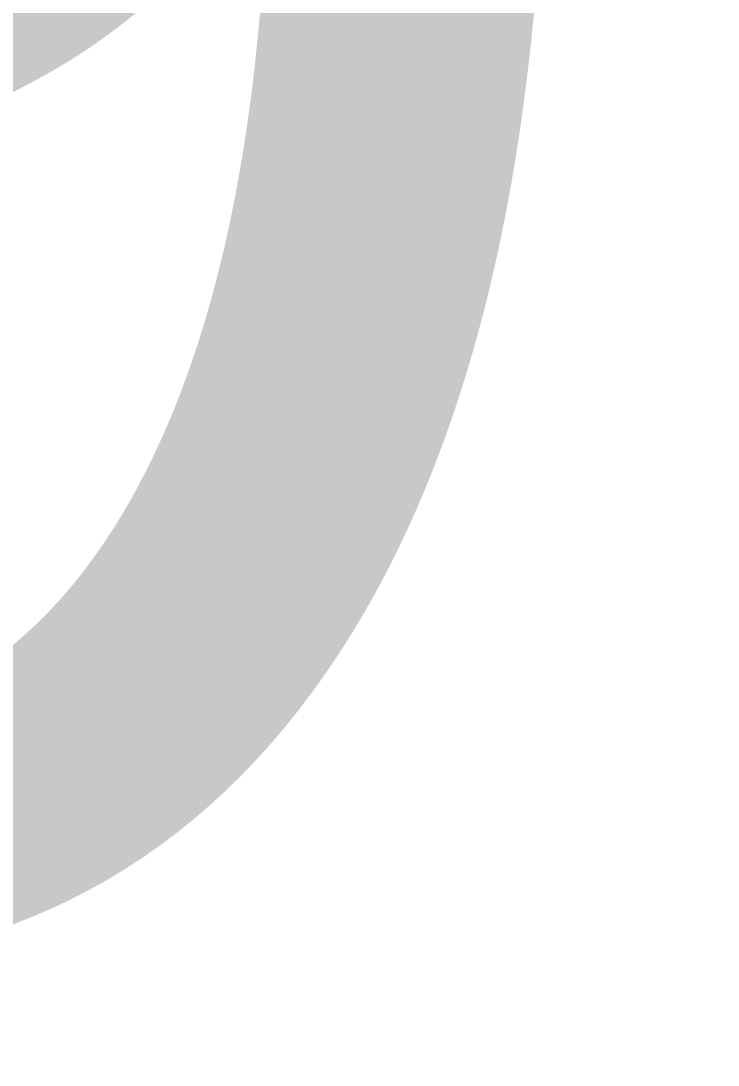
# Model space of a CAD drawing. Header units: millimetres. Extents: x -176651 to 424033, y -469666 to 486614.
# Drawn here: x 262598 to 262986, y 89316 to 89897 of the extents above; entities that cross this region are included whole.
import ezdxf
from ezdxf import colors
from ezdxf.entities.mleader import LeaderData, LeaderLine
from ezdxf.math import Vec2, Vec3

# ---------------------------------------------------------------- set-up
doc = ezdxf.new("R2010")
doc.units = ezdxf.units.MM
doc.linetypes.add('1625_East Villa$0$DASHED', pattern=[0.75, 0.5, -0.25])
for name, color, linetype in [('1625_East Villa$0$ad-Elevation 10', 8, 'Continuous'), ('1625_East Villa$0$ad-Furniture', 8, 'Continuous'), ('Site Levels$0$ad-Lvl-Entance road', 4, 'Continuous'), ('Site Levels$0$ad-Lvl-Plinth', 30, 'Continuous')]:
    doc.layers.add(name, color=color, linetype=linetype)
doc.layers.add('1625_East Villa$0$ad-Landscape', color=8, linetype='Continuous', lineweight=35)
doc.styles.add('Site Levels$0$Sections_The woods Site plan_Entrances$0$Standard', font='arial.ttf')
doc.styles.add('Site Levels$0$Standard', font='arial.ttf')

# ---------------------------------------------------------------- blocks, each defined once
blk = doc.blocks.new('1625_East Villa$0$A$C279134A6')
at = {"layer": '1625_East Villa$0$ad-Landscape', "linetype": 'Continuous'}
for p, q in [((637.1, 613.6), (707.2, 661.5)), ((657.8, 621.5), (724.7, 637.3)), ((542.7, 463.8), (637.1, 613.6)), ((734.7, 473.8), (789.5, 447)), ((596, 149.1), (611.8, 82.3))]:
    blk.add_line(p, q, dxfattribs=at)
for points in [[(570.4, 752.3), (569.5, 751.1), (568.9, 750.1), (568.4, 749.3), (568, 748.5), (567.8, 747.9), (567.6, 747.3), (567.6, 746.8), (567.6, 746.4), (567.6, 745.9), (567.7, 745.5), (567.8, 745), (568, 744.6), (568.3, 744.1), (568.7, 743.7), (569.2, 743.2), (569.8, 742.7), (570.6, 742.2), (571.5, 741.6), (572.7, 741), (574.1, 740.2), (575.9, 739.4), (578, 738.4), (580.6, 737.3), (583.7, 736)], [(570.4, 752.3), (570.9, 752.4), (571.4, 752.6), (571.9, 752.7), (572.4, 752.8), (572.9, 752.8), (573.4, 752.9), (573.9, 752.9), (574.4, 752.9), (574.8, 752.9), (575.3, 752.8), (575.7, 752.6), (576.1, 752.4), (576.6, 752.1), (577, 751.7), (577.5, 751.2), (578, 750.5), (578.4, 749.8), (579, 748.8), (579.6, 747.6), (580.2, 746.1), (580.9, 744.3), (581.7, 742), (582.7, 739.3), (583.7, 736)], [(631.1, 722.3), (630.3, 721.1), (629.7, 720.1), (629.2, 719.2), (628.8, 718.5), (628.6, 717.8), (628.4, 717.3), (628.4, 716.8), (628.4, 716.3), (628.4, 715.9), (628.5, 715.4), (628.6, 715), (628.8, 714.5), (629.1, 714.1), (629.5, 713.6), (630, 713.2), (630.6, 712.7), (631.3, 712.1), (632.3, 711.6), (633.4, 710.9), (634.9, 710.2), (636.7, 709.4), (638.8, 708.4), (641.4, 707.3), (644.5, 706)], [(631.1, 722.3), (631.7, 722.4), (632.2, 722.5), (632.7, 722.6), (633.2, 722.7), (633.7, 722.8), (634.2, 722.9), (634.7, 722.9), (635.2, 722.9), (635.6, 722.8), (636, 722.7), (636.5, 722.6), (636.9, 722.4), (637.4, 722.1), (637.8, 721.7), (638.3, 721.1), (638.7, 720.5), (639.2, 719.7), (639.8, 718.8), (640.4, 717.6), (641, 716.1), (641.7, 714.2), (642.5, 712), (643.4, 709.3), (644.5, 706)], [(558.4, 705.1), (556.6, 705.9), (555, 706.5), (553.7, 707), (552.6, 707.2), (551.6, 707.4), (550.8, 707.4)], [(558.4, 705.1), (558.8, 704.4), (559.1, 703.7), (559.4, 703.1), (559.7, 702.4), (559.9, 701.7), (560.2, 701.1), (560.3, 700.4), (560.4, 699.8), (560.5, 699.2), (560.5, 698.5), (560.4, 697.9), (560.2, 697.2), (559.9, 696.5), (559.5, 695.8), (558.9, 695), (558.2, 694.2), (557.3, 693.3), (556.1, 692.3), (554.7, 691.2), (552.9, 690), (550.6, 688.7)], [(679.4, 672.6), (678.6, 671.4), (677.9, 670.4), (677.4, 669.5), (677.1, 668.8), (676.8, 668.2), (676.7, 667.6), (676.6, 667.1), (676.6, 666.6), (676.6, 666.2), (676.7, 665.7), (676.9, 665.3), (677.1, 664.9), (677.4, 664.4), (677.7, 664), (678.2, 663.5), (678.9, 663), (679.6, 662.5), (680.5, 661.9), (681.7, 661.2), (683.1, 660.5), (684.9, 659.7), (687.1, 658.7), (689.7, 657.6), (692.7, 656.3)], [(679.4, 672.6), (679.9, 672.7), (680.5, 672.9), (681, 673), (681.5, 673.1), (682, 673.1), (682.5, 673.2), (682.9, 673.2), (683.4, 673.2), (683.9, 673.2), (684.3, 673.1), (684.7, 672.9), (685.2, 672.7), (685.6, 672.4), (686.1, 672), (686.5, 671.5), (687, 670.8), (687.5, 670.1), (688, 669.1), (688.6, 667.9), (689.2, 666.4), (690, 664.6), (690.8, 662.3), (691.7, 659.6), (692.7, 656.3)], [(611.6, 603.6), (609.7, 604.4), (608.1, 605), (606.8, 605.4), (605.7, 605.7), (604.8, 605.8), (603.9, 605.9), (603.2, 605.8), (602.6, 605.7), (602, 605.5), (601.4, 605.3), (600.8, 605), (600.3, 604.6), (599.7, 604.1), (599.2, 603.4), (598.7, 602.6), (598.2, 601.6), (597.7, 600.4), (597.2, 599), (596.7, 597.2), (596.1, 595.2), (595.6, 592.7), (595, 589.7), (594.4, 586.2), (593.8, 582.1)], [(611.6, 603.6), (611.9, 602.9), (612.2, 602.2), (612.5, 601.5), (612.8, 600.8), (613.1, 600.2), (613.3, 599.5), (613.5, 598.9), (613.6, 598.2), (613.6, 597.6), (613.6, 597), (613.6, 596.3), (613.4, 595.7), (613.1, 595), (612.6, 594.2), (612.1, 593.5), (611.3, 592.6), (610.4, 591.7), (609.3, 590.7), (607.8, 589.6), (606, 588.4), (603.7, 587.1), (601, 585.6), (597.7, 584), (593.8, 582.1)], [(736.1, 602.3), (735.3, 601.1), (734.6, 600.1), (734.1, 599.2), (733.8, 598.5), (733.5, 597.8), (733.4, 597.3), (733.3, 596.8), (733.3, 596.3), (733.3, 595.9), (733.4, 595.4), (733.5, 595), (733.8, 594.5), (734, 594.1), (734.4, 593.6), (734.9, 593.2), (735.5, 592.7), (736.3, 592.1), (737.2, 591.6), (738.4, 590.9), (739.8, 590.2), (741.6, 589.4), (743.8, 588.4), (746.4, 587.3), (749.4, 586)], [(736.1, 602.3), (736.6, 602.4), (737.2, 602.5), (737.7, 602.6), (738.2, 602.7), (738.7, 602.8), (739.2, 602.9), (739.6, 602.9), (740.1, 602.9), (740.6, 602.8), (741, 602.7), (741.4, 602.6), (741.9, 602.4), (742.3, 602.1), (742.8, 601.7), (743.2, 601.1), (743.7, 600.5), (744.2, 599.7), (744.7, 598.8), (745.3, 597.6), (745.9, 596.1), (746.7, 594.2), (747.5, 592), (748.4, 589.3), (749.4, 586)], [(566.2, 448.7), (584.9, 486), (602, 515.2), (616.5, 537.4), (627.6, 553.6), (634.3, 564.6), (635.6, 571.5), (630.7, 575.1), (618.6, 576.5)], [(708.7, 552.6), (706.8, 553.4), (705.2, 554), (703.9, 554.4), (702.8, 554.7), (701.9, 554.9), (701, 554.9), (700.3, 554.8), (699.7, 554.7), (699.1, 554.6), (698.5, 554.3), (697.9, 554), (697.4, 553.6), (696.8, 553.1), (696.3, 552.4), (695.8, 551.6), (695.3, 550.6), (694.8, 549.4), (694.3, 548), (693.8, 546.3), (693.2, 544.2), (692.7, 541.7), (692.1, 538.7), (691.5, 535.2), (690.9, 531.2)], [(708.7, 552.6), (709, 551.9), (709.3, 551.2), (709.6, 550.5), (709.9, 549.9), (710.2, 549.2), (710.4, 548.5), (710.5, 547.9), (710.7, 547.2), (710.7, 546.6), (710.7, 546), (710.6, 545.3), (710.5, 544.7), (710.2, 544), (709.7, 543.3), (709.2, 542.5), (708.4, 541.6), (707.5, 540.7), (706.4, 539.7), (704.9, 538.7), (703.1, 537.5), (700.8, 536.1), (698.1, 534.6), (694.8, 533), (690.9, 531.2)], [(776.6, 506.8), (777.2, 507), (777.7, 507.1), (778.2, 507.2), (778.7, 507.3), (779.2, 507.4), (779.7, 507.4), (780.2, 507.5), (780.6, 507.4), (781.1, 507.4), (781.5, 507.3), (782, 507.2), (782.4, 506.9), (782.8, 506.6), (783.3, 506.2), (783.7, 505.7), (784.2, 505.1), (784.7, 504.3), (785.3, 503.4), (785.8, 502.2), (786.5, 500.7), (787.2, 498.8), (788, 496.5), (788.9, 493.8), (789.9, 490.6)], [(776.6, 506.8), (775.8, 505.7), (775.2, 504.6), (774.7, 503.8), (774.3, 503), (774.1, 502.4), (773.9, 501.9), (773.9, 501.4), (773.8, 500.9), (773.9, 500.4), (773.9, 500), (774.1, 499.5), (774.3, 499.1), (774.6, 498.7), (775, 498.2), (775.5, 497.7), (776.1, 497.2), (776.8, 496.7), (777.8, 496.1), (778.9, 495.5), (780.4, 494.8), (782.1, 493.9), (784.3, 493), (786.9, 491.9), (789.9, 490.6)], [(734, 470.3), (732.1, 471.2), (730.5, 471.8), (729.2, 472.2), (728.1, 472.5), (727.2, 472.6), (726.3, 472.7), (725.6, 472.6), (725, 472.5), (724.4, 472.3), (723.8, 472.1), (723.2, 471.8), (722.7, 471.4), (722.1, 470.8), (721.6, 470.2), (721.1, 469.3), (720.6, 468.4), (720.1, 467.2), (719.6, 465.7), (719.1, 464), (718.5, 461.9), (718, 459.4), (717.4, 456.5), (716.8, 453), (716.2, 448.9)], [(734, 470.3), (734.3, 469.7), (734.6, 469), (734.9, 468.3), (735.2, 467.6), (735.5, 467), (735.7, 466.3), (735.8, 465.6), (736, 465), (736, 464.4), (736, 463.7), (736, 463.1), (735.8, 462.4), (735.5, 461.7), (735, 461), (734.5, 460.2), (733.7, 459.4), (732.8, 458.5), (731.7, 457.5), (730.2, 456.4), (728.4, 455.2), (726.1, 453.9), (723.4, 452.4), (720.1, 450.8), (716.2, 448.9)], [(566.2, 448.7), (547.1, 430.5), (523, 414.5), (539.8, 401.2), (587.4, 406.7), (583.8, 399.4), (477.4, 382.9), (453, 374.9), (462.2, 357.8), (561.8, 348.1), (554.4, 337.1), (431.6, 324.2), (433.4, 278.4), (444.4, 263.8), (497.6, 280.2), (493.9, 271.1), (462.7, 263.8), (470.1, 252.8), (492.1, 254.6), (490.3, 247.3), (449.9, 243.5)], [(669.9, 403.7), (668.1, 404.5), (666.5, 405.1), (665.2, 405.6), (664.1, 405.8), (663.1, 406), (662.3, 406), (661.6, 406), (661, 405.9), (660.3, 405.7), (659.8, 405.5), (659.2, 405.1), (658.6, 404.7), (658.1, 404.2), (657.6, 403.5), (657.1, 402.7), (656.6, 401.7), (656, 400.5), (655.5, 399.1), (655, 397.4), (654.5, 395.3), (653.9, 392.8), (653.4, 389.8), (652.8, 386.4), (652.2, 382.3)], [(669.9, 403.7), (670.3, 403), (670.6, 402.3), (670.9, 401.7), (671.2, 401), (671.4, 400.3), (671.6, 399.7), (671.8, 399), (671.9, 398.4), (672, 397.7), (672, 397.1), (671.9, 396.5), (671.7, 395.8), (671.4, 395.1), (671, 394.4), (670.4, 393.6), (669.7, 392.8), (668.8, 391.9), (667.6, 390.9), (666.2, 389.8), (664.4, 388.6), (662.1, 387.3), (659.4, 385.8), (656.1, 384.1), (652.2, 382.3)], [(793.6, 375.8), (792.8, 374.6), (792.1, 373.6), (791.6, 372.7), (791.3, 372), (791.1, 371.4), (790.9, 370.8), (790.8, 370.3), (790.8, 369.8), (790.9, 369.4), (790.9, 368.9), (791.1, 368.5), (791.3, 368.1), (791.6, 367.6), (792, 367.1), (792.5, 366.7), (793.1, 366.2), (793.8, 365.6), (794.8, 365.1), (795.9, 364.4), (797.4, 363.7), (799.1, 362.9), (801.3, 361.9), (803.9, 360.8), (806.9, 359.5)], [(793.6, 375.8), (794.1, 375.9), (794.7, 376), (795.2, 376.2), (795.7, 376.3), (796.2, 376.3), (796.7, 376.4), (797.2, 376.4), (797.6, 376.4), (798.1, 376.4), (798.5, 376.3), (799, 376.1), (799.4, 375.9), (799.8, 375.6), (800.3, 375.2), (800.7, 374.7), (801.2, 374), (801.7, 373.3), (802.2, 372.3), (802.8, 371.1), (803.5, 369.6), (804.2, 367.7), (805, 365.5), (805.9, 362.8), (806.9, 359.5)], [(715.1, 349.1), (713.2, 349.9), (711.7, 350.5), (710.4, 350.9), (709.2, 351.2), (708.3, 351.3), (707.5, 351.4), (706.8, 351.3), (706.1, 351.2), (705.5, 351), (704.9, 350.8), (704.4, 350.5), (703.8, 350.1), (703.3, 349.5), (702.7, 348.9), (702.2, 348.1), (701.7, 347.1), (701.2, 345.9), (700.7, 344.5), (700.2, 342.7), (699.7, 340.6), (699.1, 338.1), (698.6, 335.2), (698, 331.7), (697.3, 327.6)], [(715.1, 349.1), (715.4, 348.4), (715.8, 347.7), (716.1, 347), (716.4, 346.3), (716.6, 345.7), (716.8, 345), (717, 344.4), (717.1, 343.7), (717.2, 343.1), (717.2, 342.4), (717.1, 341.8), (716.9, 341.1), (716.6, 340.4), (716.2, 339.7), (715.6, 338.9), (714.9, 338.1), (713.9, 337.2), (712.8, 336.2), (711.3, 335.1), (709.5, 333.9), (707.3, 332.6), (704.5, 331.1), (701.2, 329.5), (697.3, 327.6)], [(750, 309.2), (749.2, 308), (748.5, 307), (748, 306.1), (747.7, 305.4), (747.4, 304.8), (747.3, 304.2), (747.2, 303.7), (747.2, 303.2), (747.2, 302.8), (747.3, 302.3), (747.4, 301.9), (747.6, 301.5), (747.9, 301), (748.3, 300.5), (748.8, 300.1), (749.4, 299.6), (750.2, 299), (751.1, 298.5), (752.3, 297.8), (753.7, 297.1), (755.5, 296.3), (757.7, 295.3), (760.2, 294.2), (763.3, 292.9)], [(750, 309.2), (750.5, 309.3), (751, 309.4), (751.6, 309.6), (752.1, 309.7), (752.6, 309.7), (753, 309.8), (753.5, 309.8), (754, 309.8), (754.4, 309.8), (754.9, 309.7), (755.3, 309.5), (755.7, 309.3), (756.2, 309), (756.6, 308.6), (757.1, 308.1), (757.6, 307.4), (758.1, 306.7), (758.6, 305.7), (759.2, 304.5), (759.8, 303), (760.5, 301.1), (761.4, 298.9), (762.3, 296.2), (763.3, 292.9)], [(449.9, 243.5), (588.1, 169.8), (635.9, 99.7)], [(726.8, 236.6), (725.6, 237.4), (724.6, 238.1), (723.7, 238.5), (723, 238.9), (722.4, 239.1), (721.8, 239.3), (721.3, 239.4), (720.8, 239.4), (720.4, 239.3), (720, 239.3), (719.5, 239.1), (719.1, 238.9), (718.6, 238.6), (718.2, 238.2), (717.7, 237.7), (717.2, 237.1), (716.7, 236.4), (716.1, 235.4), (715.4, 234.3), (714.7, 232.8), (713.9, 231.1), (712.9, 228.9), (711.8, 226.3), (710.5, 223.3)], [(726.8, 236.6), (726.9, 236), (727.1, 235.5), (727.2, 235), (727.3, 234.5), (727.3, 234), (727.4, 233.5), (727.4, 233), (727.4, 232.6), (727.4, 232.1), (727.3, 231.7), (727.1, 231.2), (726.9, 230.8), (726.6, 230.4), (726.2, 229.9), (725.7, 229.5), (725, 229), (724.3, 228.5), (723.3, 228), (722.1, 227.4), (720.6, 226.7), (718.8, 226), (716.5, 225.2), (713.8, 224.3), (710.5, 223.3)], [(578.1, 195.4), (577.4, 195), (576.7, 194.7), (576, 194.4), (575.3, 194.1), (574.7, 193.9), (574, 193.7), (573.4, 193.5), (572.7, 193.4), (572.1, 193.3), (571.5, 193.3), (570.8, 193.4), (570.2, 193.6), (569.5, 193.9), (568.7, 194.3), (568, 194.9), (567.1, 195.6), (566.2, 196.5), (565.2, 197.7), (564.1, 199.1), (562.9, 201), (561.6, 203.2), (560.1, 205.9), (558.5, 209.2), (556.6, 213.1)], [(578.1, 195.4), (578.9, 197.2), (579.5, 198.8), (579.9, 200.1), (580.2, 201.2), (580.3, 202.2), (580.4, 203), (580.3, 203.7), (580.2, 204.3), (580, 205), (579.8, 205.5), (579.5, 206.1), (579.1, 206.7), (578.5, 207.2), (577.9, 207.7), (577.1, 208.2), (576.1, 208.7), (574.9, 209.3), (573.5, 209.8), (571.7, 210.3), (569.7, 210.8), (567.2, 211.4), (564.2, 211.9), (560.7, 212.5), (556.6, 213.1)], [(696.8, 175.8), (695.6, 176.6), (694.6, 177.3), (693.7, 177.8), (693, 178.1), (692.3, 178.4), (691.8, 178.5), (691.3, 178.6), (690.8, 178.6), (690.4, 178.6), (689.9, 178.5), (689.5, 178.3), (689, 178.1), (688.6, 177.8), (688.1, 177.4), (687.7, 177), (687.2, 176.3), (686.6, 175.6), (686.1, 174.7), (685.4, 173.5), (684.7, 172), (683.9, 170.3), (682.9, 168.1), (681.8, 165.5), (680.5, 162.5)], [(696.8, 175.8), (696.9, 175.3), (697, 174.7), (697.1, 174.2), (697.2, 173.7), (697.3, 173.2), (697.4, 172.7), (697.4, 172.2), (697.4, 171.8), (697.3, 171.3), (697.2, 170.9), (697.1, 170.5), (696.9, 170), (696.6, 169.6), (696.2, 169.1), (695.6, 168.7), (695, 168.2), (694.2, 167.7), (693.3, 167.2), (692.1, 166.6), (690.6, 165.9), (688.7, 165.2), (686.5, 164.4), (683.7, 163.5), (680.5, 162.5)], [(586.5, 140.8), (585.8, 140.5), (585.2, 140.1), (584.5, 139.8), (583.8, 139.6), (583.1, 139.3), (582.5, 139.1), (581.8, 138.9), (581.2, 138.8), (580.6, 138.7), (579.9, 138.7), (579.3, 138.8), (578.6, 139), (577.9, 139.3), (577.2, 139.7), (576.4, 140.3), (575.6, 141.1), (574.7, 142), (573.7, 143.1), (572.6, 144.6), (571.4, 146.4), (570.1, 148.6), (568.6, 151.4), (566.9, 154.7), (565.1, 158.6)], [(586.5, 140.8), (587.3, 142.7), (587.9, 144.2), (588.4, 145.6), (588.7, 146.7), (588.8, 147.6), (588.8, 148.4), (588.8, 149.1), (588.7, 149.8), (588.5, 150.4), (588.3, 151), (588, 151.6), (587.5, 152.1), (587, 152.6), (586.3, 153.2), (585.5, 153.7), (584.5, 154.2), (583.4, 154.7), (581.9, 155.2), (580.2, 155.7), (578.1, 156.3), (575.6, 156.8), (572.7, 157.4), (569.2, 158), (565.1, 158.6)], [(647.1, 127.5), (645.9, 128.4), (644.9, 129), (644, 129.5), (643.3, 129.9), (642.7, 130.1), (642.1, 130.2), (641.6, 130.3), (641.1, 130.3), (640.7, 130.3), (640.2, 130.2), (639.8, 130.1), (639.4, 129.9), (638.9, 129.6), (638.5, 129.2), (638, 128.7), (637.5, 128.1), (636.9, 127.3), (636.4, 126.4), (635.7, 125.2), (635, 123.8), (634.2, 122), (633.2, 119.9), (632.1, 117.3), (630.8, 114.2)], [(647.1, 127.5), (647.2, 127), (647.3, 126.5), (647.5, 126), (647.6, 125.5), (647.6, 125), (647.7, 124.5), (647.7, 124), (647.7, 123.5), (647.7, 123.1), (647.6, 122.6), (647.4, 122.2), (647.2, 121.8), (646.9, 121.3), (646.5, 120.9), (646, 120.4), (645.3, 119.9), (644.6, 119.4), (643.6, 118.9), (642.4, 118.3), (640.9, 117.7), (639.1, 117), (636.8, 116.2), (634.1, 115.2), (630.8, 114.2)]]:
    blk.add_lwpolyline(points, dxfattribs=at)
for centre, radius, start, end in [((418.2, 805.8), 155, 347.0811, 348.0944), ((705.6, 739.9), 139.9, 167.0811, 227.7415), ((645.5, 738.6), 50.4, 158.5531, 230.17), ((732.5, 664.7), 124.4, 143.6853, 211.3784), ((635.7, 723.6), 59.2, 245.0444, 321.6546), ((648, 678.8), 110.4, 284.2876, 324.1159), ((708.3, 634.8), 67.9, 261.7576, 313.6802), ((653.7, 417.1), 155.4, 30.8041, 96.6856), ((935.3, 1480.2), 1021, 250.9443, 261.6517), ((536.2, 111.4), 338.7, 65.9092, 84.9132), ((1065.1, 665.7), 464.8, 211.6227, 231.1035), ((747.5, 707), 295.6, 254.6527, 277.9404), ((807.6, 460.4), 89, 216.6105, 255.0455), ((714.4, 101.4), 139.9, 77.0811, 137.7415), ((780.3, 388.7), 155, 257.0811, 258.0944), ((713.1, 161.5), 50.4, 68.5531, 140.17), ((639.2, 74.5), 124.4, 53.6853, 121.3784), ((698.1, 171.3), 59.2, 155.0444, 231.6546), ((391.6, 153.2), 155.4, 300.8041, 6.6856), ((653.3, 158.9), 110.4, 194.2876, 234.1159), ((609.3, 98.7), 67.9, 171.7576, 223.6802)]:
    blk.add_arc(centre, radius, start, end, dxfattribs=at)
blk = doc.blocks.new('1625_East Villa$0$zw$DAD3')
at = {"transparency": 33554610}
h = blk.add_hatch(dxfattribs=at)
h.set_pattern_fill('DOTS', color=35, scale=20, angle=360)
h.set_pattern_definition([(360, (-800139.518, 271344.397), (15.875, 31.75), [0, -31.75])])
h.paths.add_polyline_path([(450, -2530), (2915, -2530), (2915, -450), (450, -450)])
at = {"layer": '1625_East Villa$0$ad-Elevation 10'}
blk.add_lwpolyline([(450, -2530), (2915, -2530), (2915, -450), (450, -450)], close=True, dxfattribs=at)
at = {"layer": '1625_East Villa$0$ad-Elevation 10', "linetype": '1625_East Villa$0$DASHED'}
for points in [[(0, -1936.67), (3365, -1936.67)], [(0, -2036.67), (3365, -2036.67)]]:
    blk.add_lwpolyline(points, dxfattribs=at)
at = {"layer": '1625_East Villa$0$ad-Landscape', "xscale": -0.5272785422807036, "yscale": 0.5272785422807036, "zscale": 0.5272785422807036, "rotation": 180}
blk.add_blockref('1625_East Villa$0$A$C279134A6', (2275.27, -1690.68), dxfattribs=at)
blk = doc.blocks.new('1625_East Villa$0$zw$D46D')
at = {"layer": '1625_East Villa$0$ad-Furniture'}
blk.add_blockref('1625_East Villa$0$zw$DAD3', (3610, 8185), dxfattribs=at)
blk = doc.blocks.new('1625_East Villa')
at = {"layer": '1625_East Villa$0$ad-Furniture'}
blk.add_blockref('1625_East Villa$0$zw$D46D', (0, 0), dxfattribs=at)
blk = doc.blocks.new("All Plot's Villa Plans")
at = {"ltscale": 5}
blk.add_blockref('1625_East Villa', (256422.28, 83354.9), dxfattribs=at)
blk = doc.blocks.new('Site Levels$0$zw$63CD')
at = {"layer": 'Site Levels$0$ad-Lvl-Plinth', "insert": (269697.02, -9405.09), "char_height": 1269.9849, "width": 5416.267, "attachment_point": 5, "style": 'Site Levels$0$Sections_The woods Site plan_Entrances$0$Standard', "bg_fill": 19, "box_fill_scale": 1.5, "bg_fill_color": 257, "bg_fill_transparency": 0}
blk.add_mtext('\\pxt4;498.54', dxfattribs=at)
blk = doc.blocks.new('Site Levels$0$zw$1B0B')
at = {"layer": 'Site Levels$0$ad-Lvl-Entance road'}
ml = blk.add_multileader_mtext('Standard', dxfattribs=at)
ml.set_content('{\\fArial|b1|i0|c0|p34;497.57}', color=256, style='Site Levels$0$Standard')
ml.set_leader_properties()
ml.build(insert=Vec2(0, 0))
ml.multileader.update_dxf_attribs({"has_text_frame": 1, "arrow_head_size": 1219.19, "scale": 12})
ctx = ml.context
ctx.base_point, ctx.scale, ctx.char_height, ctx.arrow_head_size, ctx.landing_gap_size, ctx.plane_origin = Vec3(215314.53, -9726.37), 12, 1219.1855, 1219.19, 609.59, Vec3(213475.25, -5006.15)
notes = []
notes.append((ctx, [(0, (1, 1, 0), (214469.55, -9726.37), (1, 0), 844.97, [(0, [(213475.25, -5006.15)], 0, [])])]))
ctx.mtext.insert, ctx.mtext.width, ctx.mtext.defined_height, ctx.mtext.flow_direction = Vec3(215924.12, -9105.97), 5138.4893, 1392.36, 5
ctx.mtext.has_bg_fill, ctx.mtext.bg_color, ctx.mtext.bg_scale_factor, ctx.mtext.bg_transparency, ctx.mtext.use_window_bg_color = 1, -1027028792, 1.5, 0, 1
for ctx, leaders in notes:
    for number, flags, end, landing, length, lines in leaders:
        leader = LeaderData()
        leader.index, (leader.has_last_leader_line, leader.has_dogleg_vector, leader.attachment_direction) = number, flags
        leader.last_leader_point, leader.dogleg_vector, leader.dogleg_length = Vec3(end), Vec3(landing), length
        for number, points, colour, breaks in lines:
            line = LeaderLine()
            line.index, line.vertices, line.color, line.breaks = number, Vec3.list(points), colors.encode_raw_color(colour), breaks
            leader.lines.append(line)
        ctx.leaders.append(leader)
blk = doc.blocks.new('Site Levels')
at = {"layer": 'Site Levels$0$ad-Lvl-Entance road', "ltscale": 5}
blk.add_blockref('Site Levels$0$zw$1B0B', (-5982.94, 99418.55), dxfattribs=at)
at = {"layer": 'Site Levels$0$ad-Lvl-Plinth', "ltscale": 5}
blk.add_blockref('Site Levels$0$zw$63CD', (-5982.94, 99418.55), dxfattribs=at)

msp = doc.modelspace()

# ---------------------------------------------------------------- block references
at = {"ltscale": 5}
msp.add_blockref("All Plot's Villa Plans", (0, 0), dxfattribs=at)

# ---------------------------------------------------------------- next in the draw order: block references
msp.add_blockref('Site Levels', (0, 0), dxfattribs=at)

doc.saveas('drawing.dxf')
